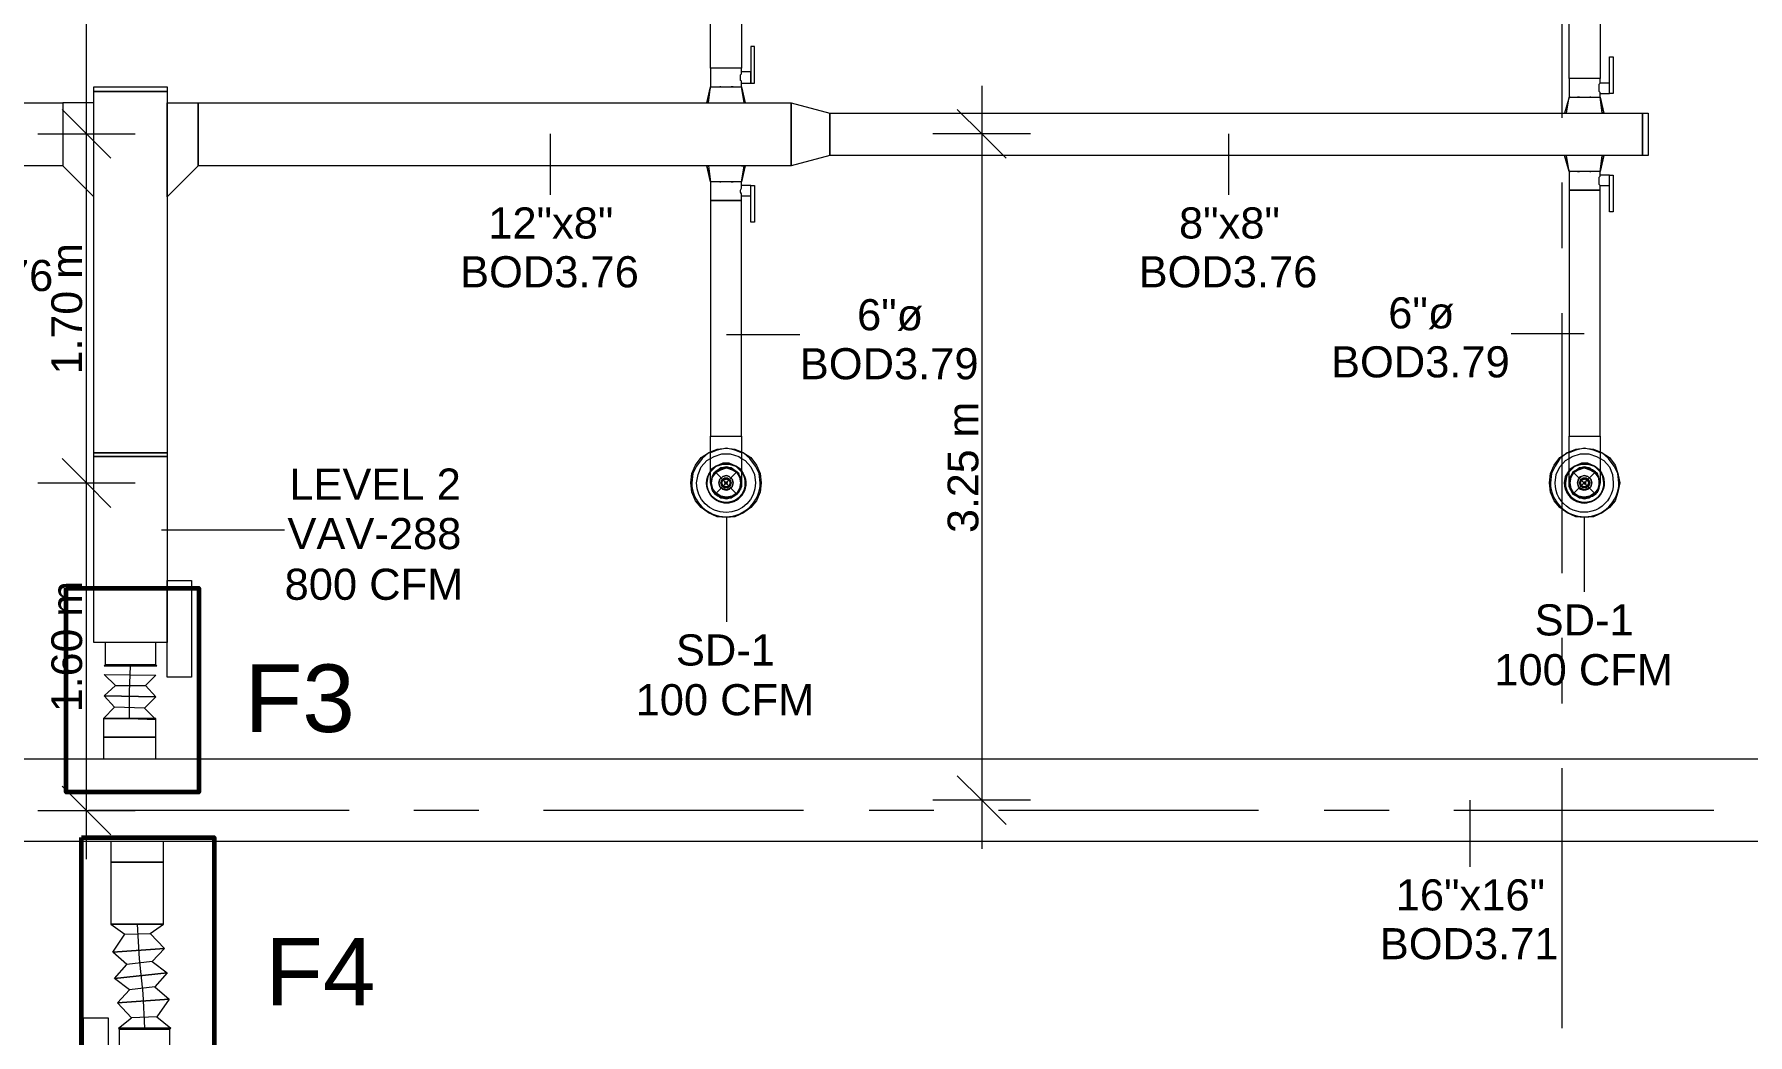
# Model space of a CAD drawing. Header units: metres. Extents: x -2 to 207, y -8 to 52.
# Drawn here: x 14.15 to 22.52, y 12.88 to 17.77 of the extents above; entities that cross this region are included whole.
import ezdxf

# ---------------------------------------------------------------- set-up
doc = ezdxf.new("R2010")
doc.units = ezdxf.units.M
doc.layers.add('HVAC - Ductos', color=5, linetype='Continuous', lineweight=0)
doc.layers.add('PDF_Text', color=7, linetype='Continuous', lineweight=0)
doc.layers.add('PDF_Geometry', color=7, linetype='Continuous', lineweight=0, true_color=0xaaaaaa)
doc.styles.add('PDF Arial-BoldMT-Identity-H', font='arial.ttf')
doc.styles.add('PDF Helvetica', font='')
doc.styles.get('PDF Helvetica').set_extended_font_data('Helvetica')

msp = doc.modelspace()

# ---------------------------------------------------------------- linework, layer by layer
at = {"layer": 'HVAC - Ductos', "lineweight": 0}
for points in [[(14.4088, 13.7378), (14.4088, 15.575), (14.4088, 17.2794), (14.4088, 19.2175)], [(17.6068, 18.8281), (17.6068, 17.6001), (17.5976, 17.6001), (17.584, 17.6001), (17.5702, 17.6001), (17.5518, 17.6001), (17.5335, 17.6001), (17.5106, 17.6001), (17.4923, 17.6001), (17.4785, 17.6001), (17.4648, 17.6001), (17.4602, 17.6001), (17.4556, 17.6001), (17.4556, 18.8281)], [(21.7991, 18.8281), (21.7991, 17.5497), (21.7945, 17.5497), (21.7899, 17.5497), (21.7762, 17.5497), (21.7624, 17.5497), (21.7441, 17.5497), (21.7212, 17.5497), (21.7029, 17.5497), (21.6845, 17.5497), (21.6662, 17.5497), (21.657, 17.5497), (21.6478, 17.5497), (21.6478, 18.8281)], [(17.4465, 17.4306), (17.4556, 17.5085), (17.4602, 17.5085), (17.4648, 17.5085), (17.4785, 17.5085), (17.4923, 17.5085), (17.5106, 17.5085), (17.5335, 17.5085), (17.5518, 17.5085), (17.5702, 17.5085), (17.584, 17.5085), (17.5976, 17.5085), (17.6022, 17.5085), (17.6068, 17.5085), (17.6068, 17.5268), (17.6526, 17.5268), (17.671, 17.5268), (17.671, 17.7055), (17.6526, 17.7055), (17.6526, 17.5268), (17.6526, 17.5314), (17.6526, 17.536), (17.6526, 17.5406), (17.6526, 17.5452), (17.6526, 17.5543), (17.6526, 17.5589), (17.6526, 17.5681), (17.6526, 17.5727), (17.6526, 17.5773), (17.6526, 17.5818), (17.6068, 17.5818), (17.6068, 17.6001), (17.5976, 17.6001), (17.584, 17.6001), (17.5702, 17.6001), (17.5518, 17.6001), (17.5335, 17.6001), (17.5106, 17.6001), (17.4923, 17.6001), (17.4785, 17.6001), (17.4648, 17.6001), (17.4602, 17.6001), (17.4556, 17.6001), (17.4556, 17.5085)], [(21.6478, 17.4581), (21.6524, 17.4581), (21.657, 17.4581), (21.6662, 17.4581), (21.6845, 17.4581), (21.7029, 17.4581), (21.7212, 17.4581), (21.7441, 17.4581), (21.7624, 17.4581), (21.7762, 17.4581), (21.7899, 17.4581), (21.7945, 17.4581), (21.7991, 17.4581), (21.7991, 17.4764), (21.8449, 17.4764), (21.8449, 17.6551), (21.8632, 17.6551), (21.8632, 17.4764), (21.8449, 17.4764)], [(17.6068, 17.5268), (17.6068, 17.536), (17.6022, 17.5406), (17.6022, 17.5497), (17.6022, 17.5589), (17.6022, 17.5681), (17.6068, 17.5727), (17.6068, 17.5773), (17.6068, 17.5818)], [(17.4373, 17.4306), (17.4556, 17.5085), (17.4373, 17.4306)], [(17.6068, 17.4306), (17.616, 17.4306), (17.6206, 17.4306), (17.6252, 17.4306), (17.6068, 17.5085), (17.6252, 17.4306)], [(17.6206, 17.4306), (17.6068, 17.5085)], [(18.7798, 17.5131), (18.7798, 13.7881)], [(21.8449, 17.481), (21.8449, 17.4856), (21.8449, 17.4902), (21.8449, 17.4948), (21.8449, 17.5039), (21.8449, 17.5085), (21.8449, 17.5176), (21.8449, 17.5222), (21.8449, 17.5268), (21.7991, 17.5268), (21.7991, 17.5497), (21.7945, 17.5497), (21.7899, 17.5497), (21.7762, 17.5497), (21.7624, 17.5497), (21.7441, 17.5497), (21.7212, 17.5497), (21.7029, 17.5497), (21.6845, 17.5497), (21.6662, 17.5497), (21.657, 17.5497), (21.6478, 17.5497), (21.6478, 17.4581), (21.6524, 17.4581), (21.6478, 17.4581), (21.625, 17.3802), (21.6296, 17.3802)], [(21.7991, 17.4764), (21.7991, 17.481), (21.7945, 17.4856), (21.7945, 17.4902), (21.7945, 17.4994), (21.7945, 17.5085), (21.7945, 17.5176), (21.7945, 17.5222), (21.7991, 17.5268)], [(17.4373, 17.4306), (17.4419, 17.4306), (17.4465, 17.4306), (17.4556, 17.4306)], [(17.4602, 17.4306), (17.4785, 17.4306)], [(17.4831, 17.4306), (17.4877, 17.4306), (17.4969, 17.4306), (17.5106, 17.4306), (17.5152, 17.4306), (17.5198, 17.4306), (17.5427, 17.4306), (17.5473, 17.4306), (17.5518, 17.4306), (17.5656, 17.4306), (17.5748, 17.4306), (17.5794, 17.4306), (17.584, 17.4306), (17.6022, 17.4306)], [(17.8497, 17.4306), (18.0375, 17.3802)], [(17.8497, 17.1237), (17.8497, 17.4306)], [(21.6341, 17.3802), (21.6478, 17.4581), (21.625, 17.3802), (21.6296, 17.3802), (21.6341, 17.3802), (21.6387, 17.3802), (21.6478, 17.3802)], [(21.8174, 17.3802), (21.7991, 17.4581), (21.8174, 17.3802)], [(21.8083, 17.3802), (21.7991, 17.4581)], [(14.2897, 17.3986), (14.4088, 17.2794), (14.5279, 17.1603)], [(18.0375, 17.3802), (18.0375, 17.1741)], [(18.8988, 17.1603), (18.7798, 17.2794), (18.6606, 17.3986)], [(21.6524, 17.3802), (21.6662, 17.3802), (21.6708, 17.3802)], [(21.6754, 17.3802), (21.68, 17.3802), (21.6891, 17.3802), (21.7029, 17.3802), (21.7075, 17.3802), (21.7121, 17.3802), (21.7349, 17.3802)], [(21.7395, 17.3802), (21.7441, 17.3802), (21.7578, 17.3802), (21.767, 17.3802), (21.7716, 17.3802), (21.7762, 17.3802), (21.7945, 17.3802)], [(21.7991, 17.3802), (21.8083, 17.3802), (21.8129, 17.3802), (21.8174, 17.3802), (21.8129, 17.3802)], [(14.1706, 17.2794), (14.4088, 17.2794), (14.6471, 17.2794)], [(16.6722, 17.2794), (16.6722, 16.9816)], [(19.018, 17.2794), (18.7798, 17.2794), (18.5415, 17.2794)], [(19.9847, 17.2794), (19.9847, 16.9816)], [(18.0375, 17.1741), (17.8497, 17.1237)], [(21.6478, 17.1741), (21.6387, 17.1741), (21.6341, 17.1741), (21.6296, 17.1741), (21.625, 17.1741), (21.6478, 17.0961), (21.625, 17.1741), (21.6296, 17.1741)], [(21.6478, 17.0961), (21.6524, 17.0961), (21.6478, 17.0961), (21.6341, 17.1741)], [(21.6708, 17.1741), (21.6662, 17.1741), (21.6524, 17.1741)], [(21.7349, 17.1741), (21.7121, 17.1741), (21.7075, 17.1741), (21.7029, 17.1741), (21.6891, 17.1741), (21.68, 17.1741), (21.6754, 17.1741)], [(21.7945, 17.1741), (21.7762, 17.1741), (21.7716, 17.1741), (21.767, 17.1741), (21.7578, 17.1741), (21.7441, 17.1741), (21.7395, 17.1741)], [(21.7991, 17.0961), (21.8083, 17.1741), (21.7991, 17.1741)], [(21.8174, 17.1741), (21.7991, 17.0961), (21.8174, 17.1741)], [(17.4419, 17.1237), (17.4373, 17.1237)], [(17.4373, 17.1237), (17.4556, 17.0458), (17.4373, 17.1237)], [(17.4556, 17.1237), (17.4465, 17.1237), (17.4556, 17.0458)], [(17.6068, 17.1237), (17.616, 17.1237), (17.6206, 17.1237), (17.6252, 17.1237), (17.6068, 17.0458), (17.6022, 17.0458), (17.5976, 17.0458), (17.584, 17.0458), (17.5702, 17.0458), (17.5518, 17.0458), (17.5335, 17.0458), (17.5106, 17.0458), (17.4923, 17.0458), (17.4785, 17.0458), (17.4648, 17.0458), (17.4602, 17.0458), (17.4556, 17.0458), (17.4556, 16.9541), (17.4602, 16.9541), (17.4648, 16.9541), (17.4785, 16.9541), (17.4923, 16.9541), (17.5106, 16.9541), (17.5335, 16.9541), (17.5518, 16.9541), (17.5702, 16.9541), (17.584, 16.9541), (17.5976, 16.9541), (17.6068, 16.9541), (17.6068, 16.977), (17.6526, 16.977), (17.6526, 16.9816), (17.6526, 16.9862), (17.6526, 16.9954), (17.6526, 16.9999), (17.6526, 17.0091), (17.6526, 17.0137), (17.6526, 17.0183), (17.6526, 17.0229)], [(17.4785, 17.1237), (17.4602, 17.1237)], [(17.6022, 17.1237), (17.584, 17.1237), (17.5794, 17.1237), (17.5748, 17.1237), (17.5656, 17.1237), (17.5518, 17.1237), (17.5473, 17.1237), (17.5427, 17.1237), (17.5198, 17.1237), (17.5152, 17.1237), (17.5106, 17.1237), (17.4969, 17.1237), (17.4877, 17.1237), (17.4831, 17.1237)], [(17.6526, 17.0275), (17.6068, 17.0275), (17.6068, 17.0458), (17.6206, 17.1237)], [(17.6252, 17.1237), (17.6068, 17.0458)], [(21.7991, 17.0275), (21.7945, 17.032), (21.7945, 17.0366), (21.7945, 17.0458), (21.7945, 17.0549), (21.7945, 17.0641), (21.7945, 17.0687), (21.7991, 17.0733), (21.7991, 17.0779)], [(17.6068, 16.977), (17.6068, 16.9816), (17.6068, 16.9862), (17.6022, 16.9954), (17.6022, 17.0045), (17.6068, 17.0137), (17.6068, 17.0183), (17.6068, 17.0229), (17.6068, 17.0275)], [(17.5335, 16.299), (17.8909, 16.299)], [(21.7212, 16.3036), (21.3638, 16.3036)], [(17.4556, 15.575), (17.4556, 15.5796), (17.4556, 15.5933), (17.4556, 15.6209), (17.4556, 15.653), (17.4556, 15.6988), (17.4556, 15.7492), (17.4556, 15.8041), (17.4602, 15.8041), (17.4648, 15.8041), (17.4785, 15.8041), (17.4923, 15.8041), (17.5106, 15.8041), (17.5335, 15.8041), (17.5518, 15.8041), (17.5702, 15.8041), (17.584, 15.8041), (17.5976, 15.8041), (17.6068, 15.8041), (17.6068, 15.7674), (17.6068, 15.717), (17.6068, 15.6712), (17.6068, 15.63), (17.6068, 15.6025), (17.6068, 15.5796), (17.6068, 15.575), (17.6068, 15.5567), (17.5976, 15.5384), (17.584, 15.5201), (17.5702, 15.5109), (17.5518, 15.5017), (17.5335, 15.4971), (17.5106, 15.5017), (17.4969, 15.5109), (17.5106, 15.5017), (17.5335, 15.4971), (17.5518, 15.5017), (17.5702, 15.5109), (17.584, 15.5201), (17.5976, 15.5384), (17.6068, 15.5567), (17.6068, 15.575), (17.6068, 15.5842), (17.6068, 15.575)], [(17.6068, 15.7216), (17.5748, 15.7354), (17.5335, 15.7446), (17.4877, 15.7354), (17.4556, 15.7216)], [(17.4556, 15.7262), (17.4877, 15.74), (17.5335, 15.7446), (17.5748, 15.74), (17.6068, 15.7262)], [(21.6478, 15.575), (21.6478, 15.5796), (21.6478, 15.5933), (21.6478, 15.6209), (21.6478, 15.653), (21.6478, 15.6988), (21.6478, 15.7492), (21.6478, 15.8041), (21.657, 15.8041), (21.6662, 15.8041), (21.6845, 15.8041), (21.7029, 15.8041), (21.7212, 15.8041), (21.7441, 15.8041), (21.7624, 15.8041), (21.7762, 15.8041), (21.7899, 15.8041), (21.7945, 15.8041), (21.7991, 15.8041), (21.7991, 15.7674), (21.7991, 15.717), (21.7991, 15.6712), (21.7991, 15.63), (21.7991, 15.6025), (21.7991, 15.5796), (21.7991, 15.575), (21.7945, 15.5567), (21.7899, 15.5384), (21.7762, 15.5201), (21.7624, 15.5109), (21.7762, 15.5201), (21.7899, 15.5384), (21.7945, 15.5567), (21.7991, 15.575), (21.7991, 15.5842), (21.7991, 15.575)], [(21.7991, 15.7216), (21.767, 15.7354), (21.7212, 15.7446), (21.68, 15.7354), (21.6478, 15.7216)], [(21.6478, 15.7262), (21.68, 15.74), (21.7212, 15.7446), (21.767, 15.74), (21.7991, 15.7262)], [(14.2897, 15.6942), (14.4088, 15.575), (14.5279, 15.4559)], [(17.6068, 15.7262), (17.616, 15.7216), (17.6526, 15.6988), (17.6801, 15.6621), (17.6984, 15.6209), (17.703, 15.575), (17.6984, 15.5292), (17.6801, 15.488), (17.6526, 15.4559), (17.616, 15.4285), (17.5748, 15.4101), (17.5335, 15.4055), (17.4877, 15.4101), (17.4465, 15.4285), (17.4098, 15.4559), (17.3823, 15.488), (17.364, 15.5292), (17.3594, 15.575), (17.364, 15.6209), (17.3823, 15.6621), (17.4098, 15.6988), (17.4465, 15.7216), (17.4556, 15.7262)], [(17.4556, 15.6942), (17.4739, 15.7034), (17.5106, 15.717), (17.5518, 15.717), (17.5931, 15.7034), (17.6068, 15.6942)], [(17.6068, 15.5842), (17.6068, 15.5933), (17.5976, 15.6117), (17.584, 15.63), (17.5702, 15.6392), (17.5518, 15.6484), (17.5335, 15.653), (17.5106, 15.6484), (17.4923, 15.6392), (17.4785, 15.63), (17.4648, 15.6117), (17.4602, 15.5933), (17.4556, 15.5842)], [(17.4602, 15.6025), (17.4648, 15.6071), (17.4785, 15.6254), (17.5014, 15.6438), (17.506, 15.6484)], [(17.4969, 15.5109), (17.4785, 15.5247), (17.4694, 15.5384), (17.4602, 15.5567), (17.4602, 15.575), (17.4602, 15.5933), (17.4694, 15.6117), (17.4785, 15.6254), (17.4969, 15.6392), (17.5106, 15.6484), (17.5335, 15.6484), (17.5518, 15.6484), (17.5702, 15.6392), (17.584, 15.6254), (17.5976, 15.6117), (17.6022, 15.5933), (17.6068, 15.575), (17.6022, 15.5567), (17.5976, 15.5384), (17.584, 15.5247), (17.5702, 15.5109), (17.5518, 15.5063), (17.5335, 15.5017), (17.5106, 15.5063), (17.4969, 15.5109), (17.4923, 15.5109)], [(17.506, 15.6438), (17.5335, 15.6484), (17.5564, 15.6438)], [(17.5564, 15.6484), (17.561, 15.6438), (17.5656, 15.6438)], [(17.561, 15.6438), (17.584, 15.6254), (17.5976, 15.6071)], [(21.7991, 15.7262), (21.8083, 15.7216), (21.8449, 15.6988), (21.8723, 15.6621), (21.8861, 15.6209), (21.8953, 15.575), (21.8861, 15.5292), (21.8723, 15.488), (21.8449, 15.4559), (21.8083, 15.4285), (21.767, 15.4101), (21.7212, 15.4055), (21.68, 15.4101), (21.6387, 15.4285), (21.602, 15.4559), (21.5746, 15.488), (21.5562, 15.5292), (21.5516, 15.575), (21.5562, 15.6209), (21.5746, 15.6621), (21.602, 15.6988), (21.6387, 15.7216), (21.6478, 15.7262)], [(21.6478, 15.6942), (21.6616, 15.7034), (21.7029, 15.717), (21.7441, 15.717), (21.7807, 15.7034), (21.7991, 15.6942)], [(21.657, 15.6071), (21.6708, 15.6254), (21.6937, 15.6438)], [(21.6891, 15.6438), (21.6937, 15.6438), (21.6983, 15.6484)], [(21.6983, 15.6438), (21.7212, 15.6484), (21.7487, 15.6438)], [(21.7487, 15.6484), (21.7532, 15.6438)], [(14.1706, 15.575), (14.4088, 15.575), (14.6471, 15.575)], [(17.4648, 15.5521), (17.4602, 15.575), (17.4648, 15.6025)], [(17.6022, 15.6071), (17.6022, 15.6025), (17.6068, 15.575), (17.6022, 15.5521)], [(21.6478, 15.5842), (21.6478, 15.5933), (21.657, 15.6117), (21.6524, 15.5933), (21.6478, 15.575), (21.6524, 15.5567), (21.657, 15.5384), (21.6708, 15.5247), (21.6845, 15.5109), (21.7029, 15.5063), (21.7212, 15.5017), (21.7395, 15.5063), (21.7578, 15.5109), (21.7624, 15.5109), (21.7578, 15.5109), (21.7762, 15.5247), (21.7853, 15.5384), (21.7945, 15.5567), (21.7945, 15.575), (21.7945, 15.5933), (21.7991, 15.5842)], [(21.6524, 15.5521), (21.6478, 15.575), (21.6524, 15.6025), (21.6524, 15.6071)], [(21.7532, 15.6392), (21.7762, 15.6254), (21.7899, 15.6071), (21.7945, 15.6025)], [(21.7899, 15.6025), (21.7945, 15.575), (21.7899, 15.5521)], [(17.4648, 15.543), (17.4602, 15.5476)], [(17.5014, 15.5109), (17.4785, 15.5247), (17.4648, 15.543)], [(17.506, 15.5063), (17.5014, 15.5063)], [(17.5564, 15.5063), (17.5335, 15.5017), (17.506, 15.5063)], [(17.5656, 15.5063), (17.561, 15.5063), (17.5564, 15.5063)], [(17.5976, 15.543), (17.584, 15.5247), (17.561, 15.5109)], [(17.6022, 15.5476), (17.6022, 15.543)], [(21.6524, 15.543), (21.6524, 15.5476)], [(21.6937, 15.5109), (21.6708, 15.5247), (21.657, 15.543)], [(21.6983, 15.5063), (21.6937, 15.5063), (21.6891, 15.5063)], [(21.7487, 15.5063), (21.7212, 15.5017), (21.6983, 15.5063)], [(21.7532, 15.5063), (21.7487, 15.5063)], [(21.7899, 15.543), (21.7762, 15.5247), (21.7532, 15.5109)], [(21.7945, 15.5476), (21.7899, 15.543)], [(17.5335, 15.4055), (17.5335, 14.8969)], [(21.7212, 15.4055), (21.7212, 15.0435)], [(14.7753, 15.3459), (15.3756, 15.3459)], [(14.4959, 14.6816), (14.505, 14.6816), (14.5233, 14.6816), (14.5509, 14.6816), (14.5829, 14.6816), (14.6241, 14.6816), (14.6654, 14.6816), (14.6974, 14.6816), (14.7249, 14.6816), (14.7433, 14.6816), (14.7524, 14.6816)], [(14.5509, 14.5854), (14.4959, 14.6404), (14.7478, 14.6358), (14.6974, 14.5854), (14.7478, 14.5304), (14.4959, 14.535), (14.5509, 14.5854), (14.6974, 14.5854)], [(14.6195, 14.425), (14.6195, 14.5534), (14.6241, 14.6816)], [(14.6929, 14.4754), (14.5463, 14.48), (14.4913, 14.425), (14.4913, 14.3334), (14.4959, 14.3334), (14.5096, 14.3334), (14.5279, 14.3334), (14.5554, 14.3334), (14.5875, 14.3334), (14.6195, 14.3334), (14.6516, 14.3334), (14.6837, 14.3334), (14.7066, 14.3334), (14.7295, 14.3334), (14.7433, 14.3334), (14.7478, 14.3334), (14.7478, 14.425)], [(14.5463, 14.48), (14.4959, 14.535), (14.7478, 14.5304), (14.6929, 14.4754), (14.7433, 14.425)], [(14.7478, 14.4205), (14.6195, 14.425), (14.7478, 14.4205), (14.7433, 14.425)], [(14.7433, 14.228), (14.7478, 14.228), (14.7478, 14.3334), (14.7433, 14.3334), (14.7295, 14.3334), (14.7066, 14.3334), (14.6837, 14.3334), (14.6516, 14.3334), (14.6195, 14.3334), (14.5875, 14.3334), (14.5554, 14.3334), (14.5279, 14.3334), (14.5096, 14.3334), (14.4959, 14.3334), (14.4913, 14.3334), (14.4913, 14.228), (14.4959, 14.228)], [(24.1403, 13.8248), (14.0881, 13.8248), (14.0881, 14.228), (24.1449, 14.228)], [(14.5004, 14.228), (14.505, 14.228), (14.5096, 14.228)], [(14.5142, 14.228), (14.5187, 14.228), (14.5233, 14.228)], [(14.5325, 14.228), (14.5417, 14.228), (14.5509, 14.228)], [(14.56, 14.228), (14.5646, 14.228), (14.5783, 14.228)], [(14.5875, 14.228), (14.5921, 14.228), (14.6195, 14.228), (14.6471, 14.228), (14.6516, 14.228)], [(14.6608, 14.228), (14.6745, 14.228), (14.6791, 14.228)], [(14.6883, 14.228), (14.6974, 14.228), (14.702, 14.228)], [(14.7112, 14.228), (14.7204, 14.228), (14.7249, 14.228)], [(14.7295, 14.228), (14.7341, 14.228), (14.7387, 14.228)], [(18.8988, 13.9073), (18.7798, 14.0264), (18.6606, 14.1456)], [(14.2897, 14.0952), (14.4088, 13.976), (14.5279, 13.8569)], [(14.1706, 13.976), (14.4088, 13.976), (14.6471, 13.976)], [(19.018, 14.0264), (18.7798, 14.0264), (18.5415, 14.0264)], [(21.1623, 14.0264), (21.1623, 13.7011)], [(14.5325, 13.8248), (14.5279, 13.8248), (14.5279, 13.7241), (14.5325, 13.7241), (14.5463, 13.7241), (14.5691, 13.7241), (14.5921, 13.7241), (14.6241, 13.7241), (14.6562, 13.7241), (14.6883, 13.7241), (14.7204, 13.7241), (14.7478, 13.7241), (14.7662, 13.7241), (14.7799, 13.7241), (14.7845, 13.7241), (14.7845, 13.8248), (14.7799, 13.8248)], [(14.5463, 13.8248), (14.5417, 13.8248), (14.5371, 13.8248)], [(14.5646, 13.8248), (14.5554, 13.8248), (14.5509, 13.8248)], [(14.5875, 13.8248), (14.5783, 13.8248), (14.5737, 13.8248)], [(14.6149, 13.8248), (14.6012, 13.8248), (14.5967, 13.8248)], [(14.6883, 13.8248), (14.6837, 13.8248), (14.6562, 13.8248), (14.6287, 13.8248), (14.6241, 13.8248)], [(14.7158, 13.8248), (14.7112, 13.8248), (14.6974, 13.8248)], [(14.7433, 13.8248), (14.7341, 13.8248), (14.7249, 13.8248)], [(14.7616, 13.8248), (14.757, 13.8248), (14.7524, 13.8248)], [(14.7753, 13.8248), (14.7708, 13.8248), (14.7662, 13.8248)], [(14.7204, 13.3758), (14.7891, 13.3025), (14.5371, 13.2842), (14.5967, 13.3712), (14.7204, 13.3758), (14.7845, 13.4216), (14.7845, 13.7241), (14.7799, 13.7241), (14.7662, 13.7241), (14.7478, 13.7241), (14.7204, 13.7241), (14.6883, 13.7241), (14.6562, 13.7241), (14.6241, 13.7241), (14.5921, 13.7241), (14.5691, 13.7241), (14.5463, 13.7241), (14.5325, 13.7241), (14.5279, 13.7241), (14.5279, 13.4216), (14.7845, 13.4216), (14.5279, 13.4216), (14.5967, 13.3712)], [(14.6562, 13.4216), (14.6654, 13.2521), (14.6837, 13.0826), (14.6929, 12.9131)], [(14.7295, 13.2383), (14.8028, 13.1834), (14.5463, 13.1559), (14.6058, 13.2247), (14.5371, 13.2842), (14.7891, 13.3025), (14.7295, 13.2383), (14.6058, 13.2247)], [(14.7433, 13.1146), (14.812, 13.0551), (14.56, 13.0368), (14.6195, 13.1009), (14.5463, 13.1559), (14.8028, 13.1834), (14.7433, 13.1146), (14.6195, 13.1009)], [(14.7524, 12.9085), (14.7249, 12.9085), (14.6929, 12.9085), (14.6608, 12.9085), (14.6287, 12.9085), (14.6058, 12.9085), (14.5829, 12.9085), (14.5737, 12.9085), (14.5691, 12.9085), (14.5737, 12.9085), (14.5829, 12.9085), (14.6058, 12.9085), (14.6287, 12.9085), (14.6608, 12.9085), (14.6929, 12.9085), (14.7249, 12.9085), (14.757, 12.9085), (14.7799, 12.9085), (14.8028, 12.9085), (14.812, 12.9085), (14.8166, 12.9085), (14.8212, 12.9131), (14.5646, 12.9131), (14.6287, 12.9634), (14.56, 13.0368), (14.812, 13.0551), (14.7524, 12.968), (14.6287, 12.9634)], [(14.7524, 12.968), (14.8212, 12.9131), (14.812, 12.9131), (14.7936, 12.9131), (14.7662, 12.9131), (14.7341, 12.9131), (14.6929, 12.9131), (14.6516, 12.9131), (14.6195, 12.9131), (14.5921, 12.9131), (14.5737, 12.9131), (14.5646, 12.9131), (14.5691, 12.9085), (14.5737, 12.9085), (14.5921, 12.9085), (14.6195, 12.9085), (14.6562, 12.9085), (14.6929, 12.9085), (14.7295, 12.9085), (14.7662, 12.9085), (14.7936, 12.9085), (14.812, 12.9085), (14.8166, 12.9085), (14.812, 12.9085), (14.7936, 12.9085), (14.7662, 12.9085), (14.7295, 12.9085), (14.6929, 12.9085), (14.6562, 12.9085), (14.6195, 12.9085), (14.5921, 12.9085), (14.5737, 12.9085), (14.5691, 12.9085), (14.5691, 12.7986)], [(14.5646, 12.9131), (14.5737, 12.9131), (14.5921, 12.9131), (14.6195, 12.9131), (14.6516, 12.9131), (14.6929, 12.9131), (14.7341, 12.9131), (14.7662, 12.9131), (14.7936, 12.9131), (14.812, 12.9131), (14.8212, 12.9131)], [(14.757, 12.7986), (14.7799, 12.7986), (14.8028, 12.7986), (14.812, 12.7986), (14.8166, 12.7986), (14.8166, 12.9085), (14.812, 12.9085), (14.8028, 12.9085), (14.7799, 12.9085), (14.757, 12.9085)]]:
    msp.add_lwpolyline(points, dxfattribs=at)
for points in [[(14.8028, 17.4856), (14.4455, 17.4856), (14.4455, 17.5085), (14.8028, 17.5085)], [(14.8028, 17.4856), (14.8028, 15.7216), (14.4455, 15.7216), (14.4455, 17.4856)], [(17.506, 17.5085), (17.5014, 17.5085)], [(17.5656, 17.5085), (17.561, 17.5085), (17.5564, 17.5085), (17.561, 17.5085)], [(12.6174, 17.4306), (14.2942, 17.4306), (14.2942, 17.1237), (12.6174, 17.1237)], [(14.2942, 17.4306), (14.2942, 17.1237), (14.4455, 16.9724), (14.4455, 17.4306)], [(14.954, 17.1237), (14.8028, 16.9724), (14.8028, 17.4306), (14.954, 17.4306)], [(17.8497, 17.1237), (14.954, 17.1237), (14.954, 17.4306), (17.8497, 17.4306)], [(21.6983, 17.4581), (21.6937, 17.4581), (21.6891, 17.4581), (21.6937, 17.4581)], [(21.7532, 17.4581), (21.7487, 17.4581)], [(18.0375, 17.3802), (22.0052, 17.3802), (22.0052, 17.1741), (18.0375, 17.1741)], [(22.0327, 17.3802), (22.0327, 17.1741), (22.0052, 17.1741), (22.0052, 17.3802)], [(21.8174, 17.1741), (21.8129, 17.1741)], [(21.6478, 17.0045), (21.657, 17.0045), (21.6662, 17.0045), (21.6845, 17.0045), (21.7029, 17.0045), (21.7212, 17.0045), (21.7441, 17.0045), (21.7624, 17.0045), (21.7762, 17.0045), (21.7899, 17.0045), (21.7945, 17.0045), (21.7991, 17.0045), (21.7945, 17.0045), (21.7899, 17.0045), (21.7762, 17.0045), (21.7624, 17.0045), (21.7441, 17.0045), (21.7212, 17.0045), (21.7029, 17.0045), (21.6845, 17.0045), (21.6662, 17.0045), (21.657, 17.0045), (21.6478, 17.0045), (21.6478, 15.8041), (21.657, 15.8041), (21.6662, 15.8041), (21.6845, 15.8041), (21.7029, 15.8041), (21.7212, 15.8041), (21.7441, 15.8041), (21.7624, 15.8041), (21.7762, 15.8041), (21.7899, 15.8041), (21.7945, 15.8041), (21.7991, 15.8041), (21.7991, 17.0045), (21.7991, 17.0275), (21.8449, 17.0275), (21.8449, 17.032), (21.8449, 17.0366), (21.8449, 17.0458), (21.8449, 17.0503), (21.8449, 17.0595), (21.8449, 17.0641), (21.8449, 17.0687), (21.8449, 17.0733), (21.8449, 17.0779), (21.8632, 17.0779), (21.8632, 16.8992), (21.8449, 16.8992), (21.8449, 17.0779), (21.7991, 17.0779), (21.7991, 17.0961), (21.7945, 17.0961), (21.7899, 17.0961), (21.7762, 17.0961), (21.7624, 17.0961), (21.7441, 17.0961), (21.7212, 17.0961), (21.7029, 17.0961), (21.6845, 17.0961), (21.6662, 17.0961), (21.657, 17.0961), (21.6524, 17.0961), (21.6478, 17.0961)], [(21.6891, 17.0961), (21.6937, 17.0961), (21.6983, 17.0961), (21.6937, 17.0961)], [(21.7487, 17.0961), (21.7532, 17.0961)], [(17.5014, 17.0458), (17.506, 17.0458)], [(17.5564, 17.0458), (17.561, 17.0458), (17.5656, 17.0458), (17.561, 17.0458)], [(17.671, 16.8488), (17.6526, 16.8488), (17.6526, 17.0275), (17.671, 17.0275)], [(17.6068, 16.9541), (17.5976, 16.9541), (17.584, 16.9541), (17.5702, 16.9541), (17.5518, 16.9541), (17.5335, 16.9541), (17.5106, 16.9541), (17.4923, 16.9541), (17.4785, 16.9541), (17.4648, 16.9541), (17.4602, 16.9541), (17.4556, 16.9541), (17.4556, 15.8041), (17.4602, 15.8041), (17.4648, 15.8041), (17.4785, 15.8041), (17.4923, 15.8041), (17.5106, 15.8041), (17.5335, 15.8041), (17.5518, 15.8041), (17.5702, 15.8041), (17.584, 15.8041), (17.5976, 15.8041), (17.6068, 15.8041)], [(14.4455, 15.7034), (14.4455, 15.7216), (14.8028, 15.7216), (14.8028, 15.7034)], [(14.4455, 14.7961), (14.4455, 15.7034), (14.8028, 15.7034), (14.8028, 14.7961)], [(17.4556, 15.6392), (17.4831, 15.6575), (17.5152, 15.6712), (17.5473, 15.6712), (17.5794, 15.6575), (17.6068, 15.6392), (17.6068, 15.6346), (17.6068, 15.6392), (17.5794, 15.6575), (17.5473, 15.6712), (17.5152, 15.6712), (17.4831, 15.6575), (17.4556, 15.6392), (17.4556, 15.6346)], [(17.6022, 15.6346), (17.5794, 15.6575), (17.5473, 15.6667), (17.5152, 15.6667), (17.4831, 15.6575), (17.4602, 15.6346), (17.4556, 15.63), (17.4602, 15.6346), (17.4831, 15.6575), (17.5152, 15.6667), (17.5473, 15.6667), (17.5794, 15.6575), (17.6022, 15.6346), (17.6068, 15.63)], [(17.5335, 15.5063), (17.506, 15.5109), (17.4831, 15.5247), (17.4648, 15.5476), (17.4602, 15.575), (17.4648, 15.6025), (17.4831, 15.6254), (17.506, 15.6392), (17.5335, 15.6484), (17.561, 15.6392), (17.584, 15.6254), (17.5976, 15.6025), (17.6022, 15.575), (17.5976, 15.5476), (17.584, 15.5247), (17.561, 15.5109)], [(21.6478, 15.6392), (21.6754, 15.6575), (21.7075, 15.6712), (21.7395, 15.6712), (21.7716, 15.6575), (21.7945, 15.6392), (21.7991, 15.6346), (21.7945, 15.6392), (21.7716, 15.6575), (21.7395, 15.6712), (21.7075, 15.6712), (21.6754, 15.6575), (21.6478, 15.6392), (21.6478, 15.6346)], [(21.7945, 15.6346), (21.7716, 15.6575), (21.7395, 15.6667), (21.7075, 15.6667), (21.6754, 15.6575), (21.6524, 15.6346), (21.6478, 15.63), (21.6524, 15.6346), (21.6754, 15.6575), (21.7075, 15.6667), (21.7395, 15.6667), (21.7716, 15.6575), (21.7945, 15.6346), (21.7991, 15.63)], [(21.7487, 15.5109), (21.7212, 15.5063), (21.6937, 15.5109), (21.6708, 15.5247), (21.657, 15.5476), (21.6524, 15.575), (21.657, 15.6025), (21.6708, 15.6254), (21.6937, 15.6392), (21.7212, 15.6484), (21.7487, 15.6392), (21.7716, 15.6254), (21.7899, 15.6025), (21.7945, 15.575), (21.7899, 15.5476), (21.7716, 15.5247)], [(21.6708, 15.6254), (21.6845, 15.6392), (21.7029, 15.6484), (21.7212, 15.6484), (21.7395, 15.6484), (21.7578, 15.6392), (21.7762, 15.6254), (21.7853, 15.6117), (21.7945, 15.5933), (21.7899, 15.6117), (21.7762, 15.63), (21.7624, 15.6392), (21.7441, 15.6484), (21.7212, 15.653), (21.7029, 15.6484), (21.6845, 15.6392), (21.6662, 15.63), (21.657, 15.6117)], [(17.4556, 15.6346), (17.4419, 15.6071), (17.4373, 15.575), (17.4419, 15.6071)], [(17.4556, 15.5842), (17.4556, 15.575), (17.4602, 15.5567), (17.4648, 15.5384), (17.4785, 15.5201), (17.4923, 15.5109), (17.4785, 15.5201), (17.4648, 15.5384), (17.4602, 15.5567), (17.4556, 15.575)], [(17.5014, 15.5933), (17.4969, 15.575), (17.5014, 15.5933), (17.5152, 15.6071), (17.5335, 15.6117), (17.5473, 15.6071), (17.561, 15.5933), (17.5656, 15.575), (17.561, 15.5933), (17.5473, 15.6071), (17.5335, 15.6117), (17.5152, 15.6071)], [(17.561, 15.5567), (17.5656, 15.575), (17.561, 15.5567), (17.5473, 15.543), (17.5335, 15.5384), (17.5152, 15.543), (17.5014, 15.5567), (17.4969, 15.575), (17.5014, 15.5567), (17.5152, 15.5476), (17.5335, 15.543), (17.5473, 15.5476)], [(17.5106, 15.5887), (17.506, 15.575), (17.5106, 15.5887), (17.5243, 15.5979), (17.5381, 15.5979), (17.5518, 15.5887), (17.5564, 15.575), (17.5518, 15.5887), (17.5381, 15.5979), (17.5243, 15.5979)], [(17.5518, 15.5613), (17.5564, 15.575), (17.5518, 15.5613), (17.5381, 15.5521), (17.5243, 15.5521), (17.5106, 15.5613), (17.506, 15.575), (17.5106, 15.5613), (17.5243, 15.5521), (17.5381, 15.5521)], [(17.5473, 15.5613), (17.5335, 15.5567), (17.5152, 15.5613), (17.5106, 15.575), (17.5152, 15.5887), (17.5335, 15.5933), (17.5473, 15.5887), (17.5518, 15.575)], [(17.5289, 15.5796), (17.5243, 15.575), (17.5289, 15.5796), (17.5335, 15.5796), (17.5381, 15.575), (17.5335, 15.5796)], [(17.5335, 15.5705), (17.5381, 15.575), (17.5335, 15.5705), (17.5289, 15.5705), (17.5243, 15.575), (17.5289, 15.5705)], [(21.6478, 15.6346), (21.6296, 15.6071), (21.625, 15.575), (21.6296, 15.6071)], [(21.6478, 15.5842), (21.6478, 15.575), (21.6478, 15.5567), (21.657, 15.5384), (21.6662, 15.5201), (21.6845, 15.5109), (21.7029, 15.5017), (21.7212, 15.4971), (21.7441, 15.5017), (21.7578, 15.5109), (21.7441, 15.5017), (21.7212, 15.4971), (21.7029, 15.5017), (21.6845, 15.5109), (21.6662, 15.5201), (21.657, 15.5384), (21.6478, 15.5567), (21.6478, 15.575)], [(21.6937, 15.5933), (21.6891, 15.575), (21.6937, 15.5933), (21.7029, 15.6071), (21.7212, 15.6117), (21.7395, 15.6071), (21.7532, 15.5933), (21.7578, 15.575), (21.7532, 15.5933), (21.7395, 15.6071), (21.7212, 15.6117), (21.7075, 15.6071)], [(21.7532, 15.5567), (21.7578, 15.575), (21.7532, 15.5567), (21.7395, 15.543), (21.7212, 15.5384), (21.7029, 15.543), (21.6937, 15.5567), (21.6891, 15.575), (21.6937, 15.5567), (21.7075, 15.5476), (21.7212, 15.543), (21.7395, 15.5476)], [(21.7029, 15.5887), (21.6983, 15.575), (21.7029, 15.5887), (21.7166, 15.5979), (21.7303, 15.5979), (21.7441, 15.5887), (21.7487, 15.575), (21.7441, 15.5887), (21.7303, 15.5979), (21.7166, 15.5979)], [(21.7441, 15.5613), (21.7487, 15.575), (21.7441, 15.5613), (21.7303, 15.5521), (21.7166, 15.5521), (21.7029, 15.5613), (21.6983, 15.575), (21.7029, 15.5613), (21.7166, 15.5521), (21.7303, 15.5521)], [(21.7349, 15.5613), (21.7212, 15.5567), (21.7075, 15.5613), (21.7029, 15.575), (21.7075, 15.5887), (21.7212, 15.5933), (21.7349, 15.5887), (21.7441, 15.575)], [(21.7258, 15.5796), (21.7212, 15.5796), (21.7166, 15.575), (21.7212, 15.5796), (21.7258, 15.5796), (21.7303, 15.575), (21.7258, 15.5705), (21.7212, 15.5705), (21.7166, 15.575), (21.7212, 15.5705), (21.7258, 15.5705), (21.7258, 15.575)], [(14.922, 14.6266), (14.8028, 14.6266), (14.8028, 15.0986), (14.922, 15.0986)], [(14.5004, 14.6862), (14.505, 14.6862), (14.5233, 14.6862), (14.5509, 14.6862), (14.5875, 14.6862), (14.6241, 14.6862), (14.6608, 14.6862), (14.6974, 14.6862), (14.7249, 14.6862), (14.7433, 14.6862), (14.7478, 14.6862), (14.7478, 14.7961), (14.7433, 14.7961), (14.7341, 14.7961), (14.7112, 14.7961), (14.6883, 14.7961), (14.6562, 14.7961), (14.6241, 14.7961), (14.5921, 14.7961), (14.56, 14.7961), (14.5371, 14.7961), (14.5142, 14.7961), (14.505, 14.7961), (14.5004, 14.7961), (14.5004, 14.6862), (14.4959, 14.6816), (14.505, 14.6816), (14.5233, 14.6816), (14.5509, 14.6816), (14.5829, 14.6816), (14.6241, 14.6816), (14.6654, 14.6816), (14.6974, 14.6816), (14.7249, 14.6816), (14.7433, 14.6816), (14.7524, 14.6816), (14.7478, 14.6862), (14.7433, 14.6862), (14.7249, 14.6862), (14.6974, 14.6862), (14.6608, 14.6862), (14.6241, 14.6862), (14.5875, 14.6862), (14.5509, 14.6862), (14.5233, 14.6862), (14.505, 14.6862)], [(14.5004, 14.6862), (14.505, 14.6862), (14.5142, 14.6862), (14.5371, 14.6862), (14.56, 14.6862), (14.5921, 14.6862), (14.6241, 14.6862), (14.6562, 14.6862), (14.6883, 14.6862), (14.7112, 14.6862), (14.7341, 14.6862), (14.7433, 14.6862), (14.7478, 14.6862), (14.7433, 14.6862), (14.7341, 14.6862), (14.7112, 14.6862), (14.6883, 14.6862), (14.6562, 14.6862), (14.6241, 14.6862), (14.5921, 14.6862), (14.56, 14.6862), (14.5371, 14.6862), (14.5142, 14.6862), (14.505, 14.6862)], [(14.7478, 14.425), (14.7433, 14.425), (14.7295, 14.425), (14.7066, 14.425), (14.6837, 14.425), (14.6516, 14.425), (14.6195, 14.425), (14.5875, 14.425), (14.5554, 14.425), (14.5279, 14.425), (14.5096, 14.425), (14.4959, 14.425), (14.4913, 14.425), (14.4959, 14.425), (14.5096, 14.425), (14.5279, 14.425), (14.5554, 14.425), (14.5875, 14.425), (14.6195, 14.425), (14.6516, 14.425), (14.6837, 14.425), (14.7066, 14.425), (14.7295, 14.425), (14.7433, 14.425)], [(14.6195, 14.425), (14.4913, 14.425)], [(14.7845, 13.4216), (14.7799, 13.4216), (14.7662, 13.4216), (14.7478, 13.4216), (14.7204, 13.4216), (14.6883, 13.4216), (14.6562, 13.4216), (14.6241, 13.4216), (14.5921, 13.4216), (14.5691, 13.4216), (14.5463, 13.4216), (14.5325, 13.4216), (14.5279, 13.4216), (14.5325, 13.4216), (14.5463, 13.4216), (14.5691, 13.4216), (14.5921, 13.4216), (14.6241, 13.4216), (14.6562, 13.4216), (14.6883, 13.4216), (14.7204, 13.4216), (14.7478, 13.4216), (14.7662, 13.4216), (14.7799, 13.4216)], [(14.3951, 12.9634), (14.5142, 12.9634), (14.5142, 12.4961), (14.3951, 12.4961)]]:
    msp.add_lwpolyline(points, close=True, dxfattribs=at)
for points in [[(17.4556, 15.7216), (17.4465, 15.7216), (17.4144, 15.6942), (17.3869, 15.6575), (17.3685, 15.6209), (17.364, 15.575, 0.986385), (17.6984, 15.575), (17.6939, 15.6209), (17.6756, 15.6575), (17.648, 15.6942), (17.616, 15.7216), (17.6068, 15.7216)], [(17.6068, 15.6942), (17.6252, 15.685), (17.6526, 15.653), (17.671, 15.6163), (17.6756, 15.575, -0.99459), (17.3869, 15.575), (17.3961, 15.6163), (17.4098, 15.653), (17.4373, 15.685), (17.4556, 15.6942)], [(21.6478, 15.7216), (21.6387, 15.7216), (21.602, 15.6942), (21.5792, 15.6575), (21.5608, 15.6209), (21.5562, 15.575, 0.986385), (21.8907, 15.575), (21.8861, 15.6209), (21.8678, 15.6575), (21.8403, 15.6942), (21.8083, 15.7216), (21.7991, 15.7216)], [(21.7991, 15.6942), (21.8174, 15.685), (21.8449, 15.653), (21.8587, 15.6163), (21.8632, 15.575, -1.008579), (21.5792, 15.575), (21.5838, 15.6163), (21.602, 15.653), (21.6296, 15.685), (21.6478, 15.6942)]]:
    msp.add_lwpolyline(points, format="xyb", dxfattribs=at)
for points in [[(17.4373, 15.575, 1.398097), (17.6068, 15.63), (17.6206, 15.6071), (17.6252, 15.575, -1.398106), (17.4556, 15.63), (17.4419, 15.6071), (17.4373, 15.575, 1.01031), (17.6297, 15.575), (17.6206, 15.6071), (17.6068, 15.6346, -1.407305)], [(21.6478, 15.63), (21.6341, 15.6071), (21.6296, 15.575, 1.397704), (21.7991, 15.63), (21.8129, 15.6071), (21.8174, 15.575), (21.8129, 15.6071), (21.7991, 15.6346, -1.386709), (21.625, 15.575, 1.017931), (21.8174, 15.575, -1.397392)]]:
    msp.add_lwpolyline(points, format="xyb", close=True, dxfattribs=at)
at = {"layer": 'PDF_Geometry', "lineweight": 0}
for points in [[(21.6112, 18.6264), (21.6112, 17.3573)], [(21.6112, 17.0412), (21.6112, 16.7205)], [(21.6112, 16.4043), (21.6112, 15.1352)], [(21.6112, 14.8191), (21.6112, 14.4983)], [(21.6112, 14.1822), (21.6112, 12.9131)], [(15.6917, 13.976), (14.418, 13.976)], [(16.3239, 13.976), (16.0078, 13.976)], [(17.9092, 13.976), (16.6401, 13.976)], [(18.5461, 13.976), (18.23, 13.976)], [(20.1313, 13.976), (18.8622, 13.976)], [(20.7682, 13.976), (20.452, 13.976)], [(22.3535, 13.976), (21.0843, 13.976)]]:
    msp.add_lwpolyline(points, dxfattribs=at)
at = {"layer": 'PDF_Geometry', "color": 8, "lineweight": 0, "true_color": 0x808080}
for points in [[(17.5931, 15.6209), (17.5564, 15.6484), (17.506, 15.6484), (17.4694, 15.6209), (17.4556, 15.575), (17.4694, 15.5292), (17.506, 15.5017), (17.5564, 15.5017), (17.5931, 15.5292), (17.6068, 15.575)], [(21.7853, 15.6209), (21.7441, 15.6484), (21.6983, 15.6484), (21.6616, 15.6209), (21.6478, 15.575), (21.6616, 15.5292), (21.6983, 15.5017), (21.7441, 15.5017), (21.7853, 15.5292), (21.7991, 15.575)]]:
    msp.add_lwpolyline(points, close=True, dxfattribs=at)
for points in [[(17.4785, 15.63), (17.584, 15.5201)], [(17.584, 15.63), (17.4785, 15.5201)], [(21.6662, 15.63), (21.7762, 15.5201)], [(21.7762, 15.63), (21.6662, 15.5201)]]:
    msp.add_lwpolyline(points, dxfattribs=at)
at = {"layer": 'PDF_Geometry', "color": 232, "lineweight": 60, "true_color": 0xe91e64}
for points in [[(14.3094, 15.061), (14.957, 15.061), (14.957, 14.0658), (14.3094, 14.0658)], [(14.3846, 13.8439), (15.0322, 13.8439), (15.0322, 12.5833), (14.3846, 12.5833)]]:
    msp.add_lwpolyline(points, close=True, dxfattribs=at)

# ---------------------------------------------------------------- texts
at = {"layer": 'PDF_Text', "lineweight": 0, "char_height": 0.1519, "attachment_point": 4, "style": 'PDF Helvetica'}
for s, insert in [('12"x8"', (16.3705, 16.8433)), ('8"x8"', (19.7427, 16.8433)), ('BOD3.76', (13.3739, 16.5867)), ('BOD3.76', (16.233, 16.605)), ('BOD3.76', (19.5457, 16.605)), ('6"ø', (20.7644, 16.4034)), ('6"ø', (18.1711, 16.3943)), ('BOD3.79', (17.8916, 16.156)), ('BOD3.79', (20.485, 16.1652)), ('LEVEL 2', (15.3991, 15.5695)), ('VAV-288', (15.39, 15.3267)), ('800 CFM', (15.3762, 15.0793)), ('SD-1', (21.4792, 14.9052)), ('SD-1', (17.2868, 14.7585)), ('100 CFM', (21.2822, 14.6623)), ('100 CFM', (17.0898, 14.5157)), ('16"x16"', (20.8011, 13.5627)), ('BOD3.71', (20.7232, 13.3244))]:
    msp.add_mtext(s, dxfattribs=dict(at, insert=insert))
at = {"layer": 'PDF_Text', "lineweight": 0, "char_height": 0.15002, "attachment_point": 4, "rotation": 90, "style": 'PDF Helvetica'}
for s, insert in [('1.70 m', (14.3135, 16.1052)), ('3.25 m', (18.6892, 15.3309)), ('1.60 m', (14.3135, 14.4557))]:
    msp.add_mtext(s, dxfattribs=dict(at, insert=insert))
at = {"layer": 'PDF_Text', "color": 232, "lineweight": 60, "true_color": 0xe91e64, "char_height": 0.32989, "attachment_point": 4, "style": 'PDF Arial-BoldMT-Identity-H'}
for s, insert in [('F3', (15.1811, 14.5215)), ('F4', (15.2819, 13.189))]:
    msp.add_mtext(s, dxfattribs=dict(at, insert=insert))

doc.saveas('drawing.dxf')
